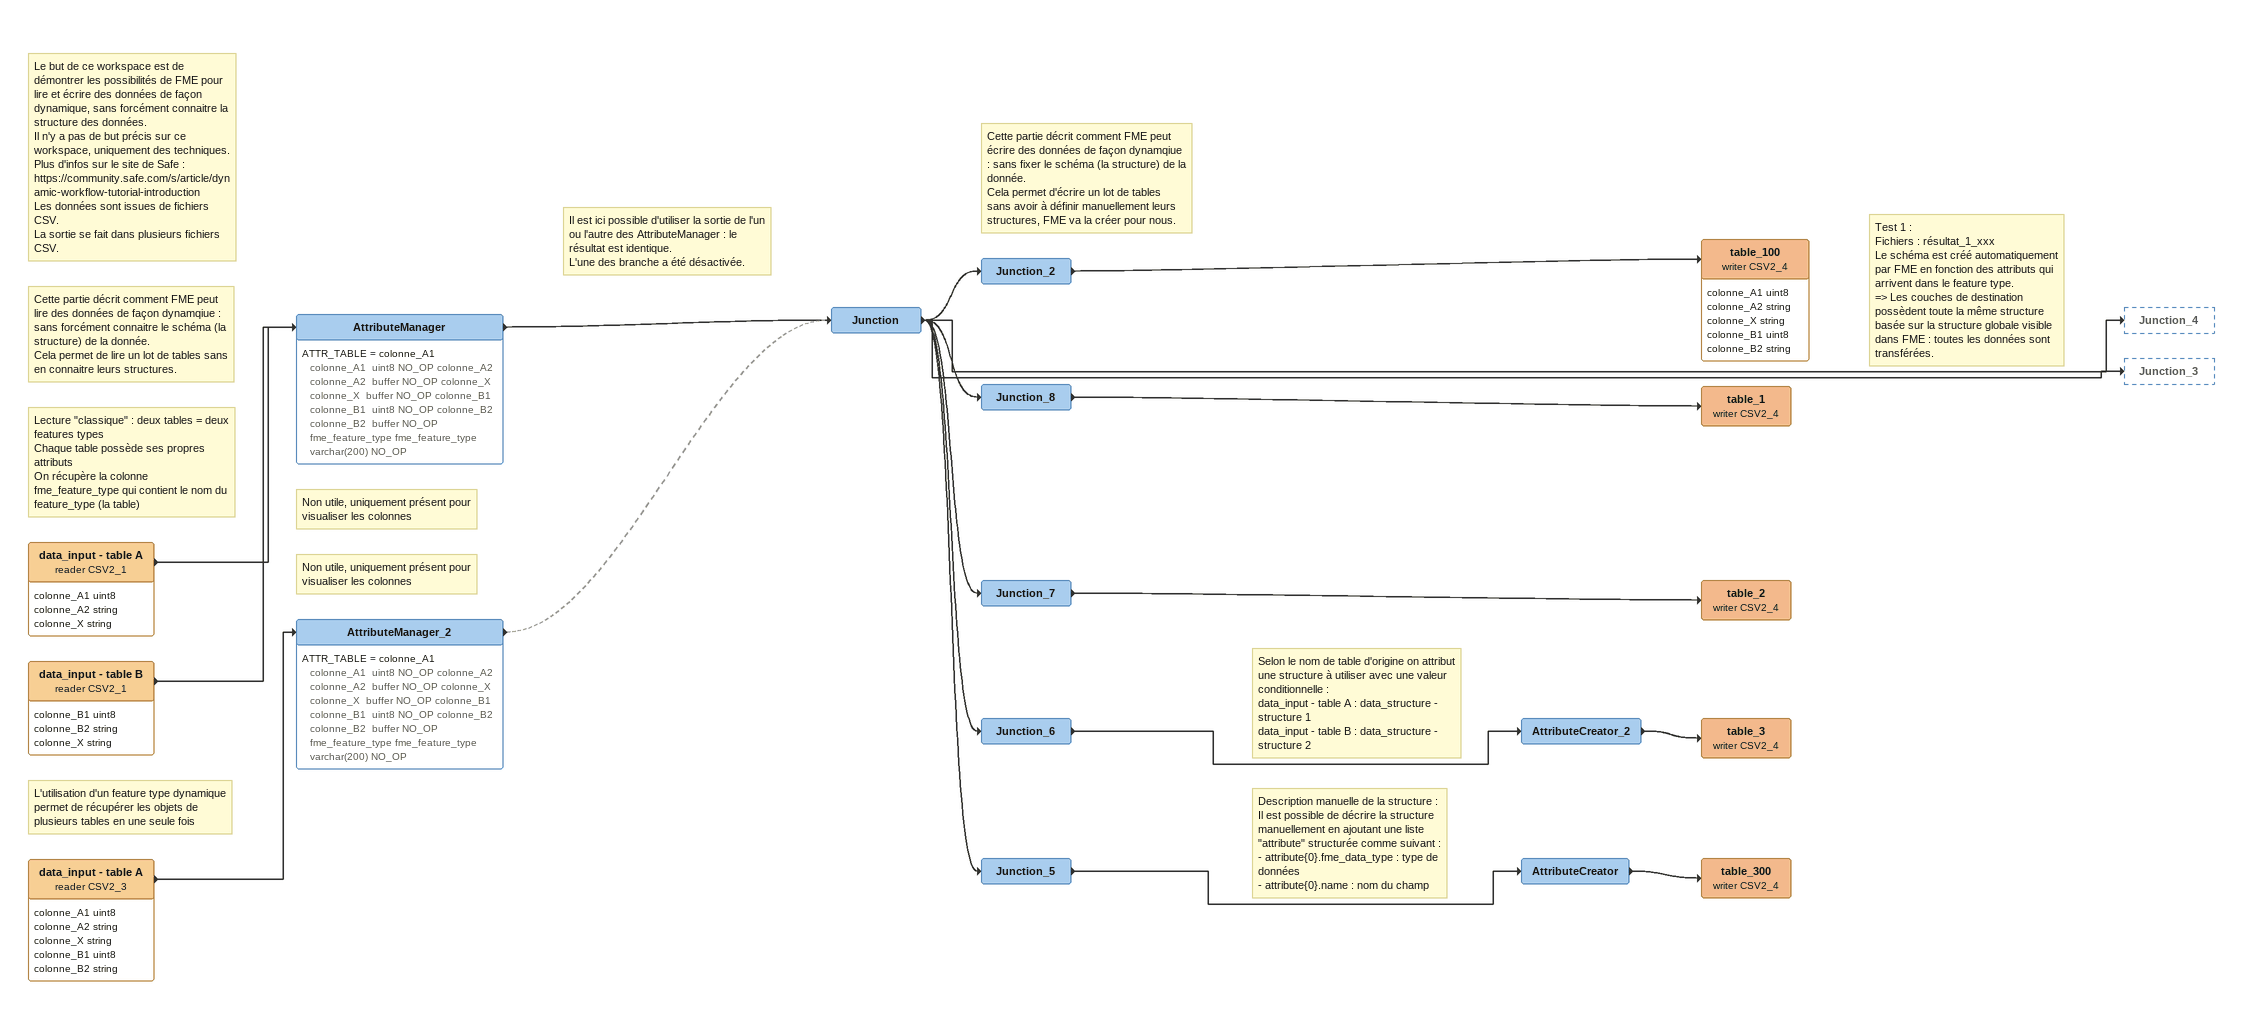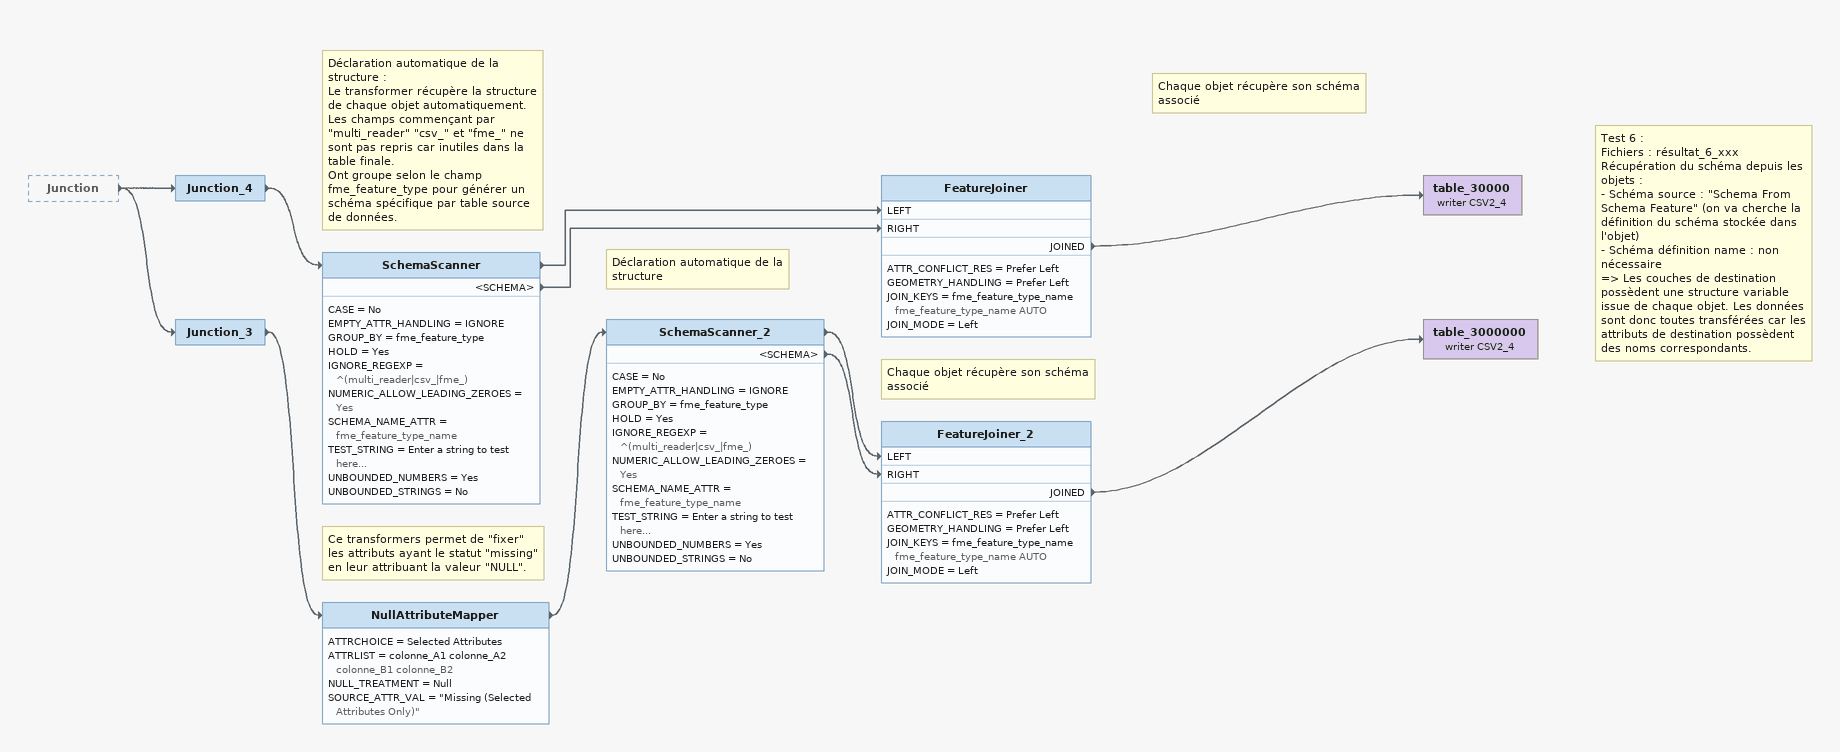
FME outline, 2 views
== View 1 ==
Note: Le but de ce workspace est de démontrer les possibilités de FME pour lire et écrire des données de façon dynamique, sans forcément connaitre la structure des données. / Il n'y a pas de but précis sur ce workspace, uniquement des techniques. / Plus d'infos sur le site de Safe : https://community.safe.com/s/article/dynamic-workflow-tutorial-introduction / Les données sont issues de fichiers CSV. / La sortie se fait dans plusieurs fichiers CSV.
Note: Cette partie décrit comment FME peut lire des données de façon dynamqiue : sans forcément connaitre le schéma (la structure) de la donnée. / Cela permet de lire un lot de tables sans en connaitre leurs structures.
Note: Lecture "classique" : deux tables = deux features types / Chaque table possède ses propres attributs / On récupère la colonne fme_feature_type qui contient le nom du feature_type (la table)
data_input - table A (reader CSV2_1)
    attributes: colonne_A1 uint8, colonne_A2 string, colonne_X string
    -> AttributeManager
data_input - table B (reader CSV2_1)
    attributes: colonne_B1 uint8, colonne_B2 string, colonne_X string
    -> AttributeManager
Note: Non utile, uniquement présent pour visualiser les colonnes
AttributeManager
    ATTR_TABLE = colonne_A1 colonne_A1  uint8 NO_OP colonne_A2 colonne_A2  buffer NO_OP colonne_X colonne_X  buffer NO_OP colonne_B1 colonne_B1  uint8 NO_OP colonne_B2 colonne_B2  buffer NO_OP fme_feature_type fme_feature_type  varchar(200) NO_OP
    -> Junction
Note: L'utilisation d'un feature type dynamique permet de récupérer les objets de plusieurs tables en une seule fois
data_input - table A (reader CSV2_3)
    attributes: colonne_A1 uint8, colonne_A2 string, colonne_X string, colonne_B1 uint8, colonne_B2 string
    -> AttributeManager_2
Note: Non utile, uniquement présent pour visualiser les colonnes
AttributeManager_2
    ATTR_TABLE = colonne_A1 colonne_A1  uint8 NO_OP colonne_A2 colonne_A2  buffer NO_OP colonne_X colonne_X  buffer NO_OP colonne_B1 colonne_B1  uint8 NO_OP colonne_B2 colonne_B2  buffer NO_OP fme_feature_type fme_feature_type  varchar(200) NO_OP
    -> Junction [off]
Note: Il est ici possible d'utiliser la sortie de l'un ou l'autre des AttributeManager : le résultat est identique. / L'une des branche a été désactivée.
Junction
    -> Junction_4
    -> Junction_8
    -> Junction_5
    -> Junction_3
    -> Junction_6
    -> Junction_7
    -> Junction_2
Note: Cette partie décrit comment FME peut écrire des données de façon dynamqiue : sans fixer le schéma (la structure) de la donnée. / Cela permet d'écrire un lot de tables sans avoir à définir manuellement leurs structures, FME va la créer pour nous.
Junction_2
    -> table_100 (writer CSV2_4)
Note: Test 1 : / Fichiers : résultat_1_xxx / Le schéma est créé automatiquement par FME en fonction des attributs qui arrivent dans le feature type. / => Les couches de destination possèdent toute la même structure basée sur la structure globale visible dans FME : toutes les données sont transférées.
table_100 (writer CSV2_4)
    attributes: colonne_A1 uint8, colonne_A2 string, colonne_X string, colonne_B1 uint8, colonne_B2 string
Junction_8
    -> table_1 (writer CSV2_4)
table_1 (writer CSV2_4)
Junction_7
    -> table_2 (writer CSV2_4)
table_2 (writer CSV2_4)
Junction_6
    -> AttributeCreator_2
Note: Selon le nom de table d'origine on attribut une structure à utiliser avec une valeur conditionnelle : / data_input - table A : data_structure - structure 1 / data_input - table B : data_structure - structure 2
AttributeCreator_2
    -> table_3 (writer CSV2_4)
table_3 (writer CSV2_4)
Junction_5
    -> AttributeCreator
Note: Description manuelle de la structure : / Il est possible de décrire la structure manuellement en ajoutant une liste "attribute" structurée comme suivant : / - attribute{0}.fme_data_type : type de données / - attribute{0}.name : nom du champ
AttributeCreator
    -> table_300 (writer CSV2_4)
table_300 (writer CSV2_4)

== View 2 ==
Junction [outside]
    -> Junction_4
    -> Junction_3
Junction_4
    -> SchemaScanner
Note: Déclaration automatique de la structure : / Le transformer récupère la structure de chaque objet automatiquement. / Les champs commençant par "multi_reader" "csv_" et "fme_" ne sont pas repris car inutiles dans la table finale. / Ont groupe selon le champ fme_feature_type pour générer un schéma spécifique par table source de données.
SchemaScanner
    CASE = No
    EMPTY_ATTR_HANDLING = IGNORE
    GROUP_BY = fme_feature_type
    HOLD = Yes
    IGNORE_REGEXP = ^(multi_reader|csv_|fme_)
    NUMERIC_ALLOW_LEADING_ZEROES = Yes
    SCHEMA_NAME_ATTR = fme_feature_type_name
    TEST_STRING = Enter a string to test here...
    UNBOUNDED_NUMBERS = Yes
    UNBOUNDED_STRINGS = No
    -> FeatureJoiner [LEFT]
    <SCHEMA> -> FeatureJoiner [RIGHT]
Note: Chaque objet récupère son schéma associé
FeatureJoiner
    ATTR_CONFLICT_RES = Prefer Left
    GEOMETRY_HANDLING = Prefer Left
    JOIN_KEYS = fme_feature_type_name fme_feature_type_name AUTO
    JOIN_MODE = Left
    JOINED -> table_30000 (writer CSV2_4)
Note: Test 6 : / Fichiers : résultat_6_xxx / Récupération du schéma depuis les objets : / - Schéma source : "Schema From Schema Feature" (on va cherche la définition du schéma stockée dans l'objet) / - Schéma définition name : non nécessaire / => Les couches de destination possèdent une structure variable issue de chaque objet. Les données sont donc toutes transférées car les attributs de destination possèdent des noms correspondants.
table_30000 (writer CSV2_4)
Junction_3
    -> NullAttributeMapper
Note: Ce transformers permet de "fixer" les attributs ayant le statut "missing" en leur attribuant la valeur "NULL".
NullAttributeMapper
    ATTRCHOICE = Selected Attributes
    ATTRLIST = colonne_A1 colonne_A2 colonne_B1 colonne_B2
    NULL_TREATMENT = Null
    SOURCE_ATTR_VAL = "Missing (Selected Attributes Only)"
    -> SchemaScanner_2
Note: Déclaration automatique de la structure
SchemaScanner_2
    CASE = No
    EMPTY_ATTR_HANDLING = IGNORE
    GROUP_BY = fme_feature_type
    HOLD = Yes
    IGNORE_REGEXP = ^(multi_reader|csv_|fme_)
    NUMERIC_ALLOW_LEADING_ZEROES = Yes
    SCHEMA_NAME_ATTR = fme_feature_type_name
    TEST_STRING = Enter a string to test here...
    UNBOUNDED_NUMBERS = Yes
    UNBOUNDED_STRINGS = No
    -> FeatureJoiner_2 [LEFT]
    <SCHEMA> -> FeatureJoiner_2 [RIGHT]
Note: Chaque objet récupère son schéma associé
FeatureJoiner_2
    ATTR_CONFLICT_RES = Prefer Left
    GEOMETRY_HANDLING = Prefer Left
    JOIN_KEYS = fme_feature_type_name fme_feature_type_name AUTO
    JOIN_MODE = Left
    JOINED -> table_3000000 (writer CSV2_4)
table_3000000 (writer CSV2_4)
